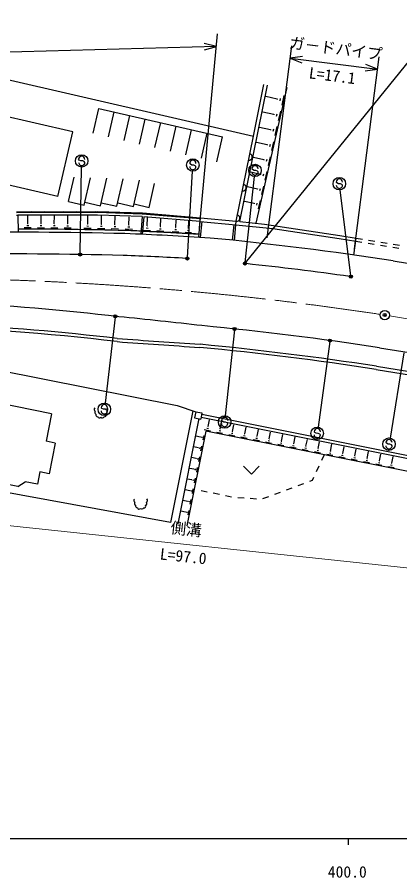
# Model space of a CAD drawing. Units: millimetres, scale not verified. Extents: x 0 to 700000, y -47500 to 447500.
# Drawn here: x 414984 to 476252, y 198715 to 336567 of the extents above; entities that cross this region are included whole.
import ezdxf
from ezdxf.enums import TextEntityAlignment as Align

# ---------------------------------------------------------------- set-up
doc = ezdxf.new("R2010")
doc.units = ezdxf.units.MM
doc.header["$LTSCALE"] = 1000
doc.header["$PDMODE"] = 32
doc.header["$PDSIZE"] = 500
doc.linetypes.add('CHAIN', pattern=[18.5, 12, -1.5, 3.5, -1.5])
for name, color, linetype, lineweight in [('M-STR-HTXT', 7, 'Continuous', 13), ('M-STR-STRC', 7, 'Continuous', 25), ('M-TTL-BAND', 7, 'Continuous', 25), ('S-TTL', 7, 'Continuous', 25)]:
    doc.layers.add(name, color=color, linetype=linetype, lineweight=lineweight)
doc.styles.add('@ＭＳ ゴシック', font='')
doc.styles.add('ＭＳ ゴシック', font='')
doc.styles.get('@ＭＳ ゴシック').set_extended_font_data('@MS Gothic')
doc.styles.get('ＭＳ ゴシック').set_extended_font_data('MS Gothic')

msp = doc.modelspace()

# ---------------------------------------------------------------- linework, layer by layer
at = {"layer": 'M-STR-HTXT'}
msp.add_line((486509, 247389), (397058, 256871), dxfattribs=at)
at = {"layer": 'M-STR-STRC'}
for p, q in [((451560, 297228), (483413, 336567)), ((444189, 302806), (447059, 333890)), ((446875, 331898), (444930, 332362)), ((446875, 331898), (310915, 328127)), ((444958, 331327), (446875, 331898)), ((455037, 301244), (458947, 331996)), ((460676, 330282), (458694, 330012)), ((458694, 330012), (472682, 328234)), ((458694, 330012), (460546, 329255)), ((469025, 299466), (472934, 330218)), ((470700, 327964), (472682, 328234)), ((472682, 328234), (470831, 328991)), ((424920, 313688), (424821, 313806)), ((425165, 313549), (424920, 313688)), ((425466, 313547), (425165, 313549)), ((425711, 313435), (425466, 313547)), ((425817, 313299), (425711, 313435)), ((442711, 313031), (442612, 313149)), ((442956, 312892), (442711, 313031)), ((425075, 298700), (425299, 312548)), ((442243, 298066), (443048, 311892)), ((443257, 312889), (442956, 312892)), ((443502, 312777), (443257, 312889)), ((443608, 312641), (443502, 312777)), ((452673, 312166), (452573, 312284)), ((452918, 312026), (452673, 312166)), ((453218, 312024), (452918, 312026)), ((453463, 311912), (453218, 312024)), ((453569, 311776), (453463, 311912)), ((451481, 297260), (452961, 311031)), ((466187, 310037), (466088, 310155)), ((466432, 309897), (466187, 310037)), ((466733, 309895), (466432, 309897)), ((468392, 295157), (466704, 308904)), ((466978, 309783), (466733, 309895)), ((467084, 309647), (466978, 309783)), ((430677, 288504), (429044, 274750)), ((449771, 286481), (448307, 272709)), ((465045, 284622), (463164, 270901)), ((476918, 282828), (474685, 269159)), ((428531, 273898), (428431, 274016)), ((428776, 273758), (428531, 273898)), ((429076, 273756), (428776, 273758)), ((429322, 273644), (429076, 273756)), ((429427, 273508), (429322, 273644)), ((447805, 271855), (447706, 271973)), ((448050, 271715), (447805, 271855)), ((448351, 271713), (448050, 271715)), ((448596, 271601), (448351, 271713)), ((448702, 271465), (448596, 271601)), ((462633, 270050), (462533, 270168)), ((462878, 269911), (462633, 270050)), ((463179, 269909), (462878, 269911)), ((463424, 269797), (463179, 269909)), ((463530, 269661), (463424, 269797)), ((474129, 268312), (474029, 268431)), ((474374, 268173), (474129, 268312)), ((474674, 268171), (474374, 268173)), ((474920, 268059), (474674, 268171)), ((475025, 267923), (474920, 268059))]:
    msp.add_line(p, q, dxfattribs=at)
for centre, radius in [((425316, 313548), 1000), ((443106, 312890), 1000), ((453068, 312025), 1000), ((466583, 309896), 1000), ((425073, 298550), 150), ((425073, 298550), 120), ((425073, 298550), 90), ((425073, 298550), 60), ((425073, 298550), 30), ((442234, 297916), 150), ((442234, 297916), 120), ((442234, 297916), 90), ((442234, 297916), 60), ((442234, 297916), 30), ((451465, 297111), 150), ((451465, 297111), 120), ((451465, 297111), 90), ((451465, 297111), 60), ((451465, 297111), 30), ((468411, 295008), 150), ((468411, 295008), 120), ((468411, 295008), 90), ((468411, 295008), 60), ((468411, 295008), 30), ((430695, 288652), 150), ((430695, 288652), 120), ((430695, 288652), 90), ((430695, 288652), 60), ((430695, 288652), 30), ((449787, 286630), 150), ((449787, 286630), 120), ((449787, 286630), 90), ((449787, 286630), 60), ((449787, 286630), 30), ((465065, 284771), 150), ((465065, 284771), 120), ((465065, 284771), 90), ((465065, 284771), 60), ((465065, 284771), 30), ((428926, 273757), 1000), ((448201, 271714), 1000), ((463028, 269910), 1000), ((474524, 268172), 1000)]:
    msp.add_circle(centre, radius, dxfattribs=at)
for centre, start, end in [((425321, 313803), 359.55488, 179.55488), ((425317, 313303), 179.55488, 359.55488), ((443112, 313145), 359.55488, 179.55488), ((443108, 312645), 179.55488, 359.55488), ((453069, 311780), 179.55488, 359.55488), ((453073, 312280), 359.55488, 179.55488), ((466588, 310151), 359.55488, 179.55488), ((466584, 309651), 179.55488, 359.55488), ((428931, 274012), 359.55488, 179.55488), ((428927, 273512), 179.55488, 359.55488), ((448206, 271969), 359.55488, 179.55488), ((448202, 271469), 179.55488, 359.55488), ((463033, 270165), 359.55488, 179.55488), ((463030, 269665), 179.55488, 359.55488), ((474529, 268427), 359.55488, 179.55488), ((474525, 267927), 179.55488, 359.55488)]:
    msp.add_arc(centre, 500, start, end, dxfattribs=at)
for p in [(425073, 298550), (442234, 297916), (451465, 297111), (468411, 295008), (430695, 288652), (449787, 286630), (465065, 284771)]:
    msp.add_point(p, dxfattribs=at)
at = {"layer": 'M-TTL-BAND', "color": 2, "linetype": 'CHAIN', "lineweight": 13}
msp.add_line((474582, 288731), (492036, 285881), dxfattribs=at)
at = {"layer": 'M-TTL-BAND'}
for p, q in [((40000, 205000), (579000, 205000)), ((468000, 205000), (468000, 204000))]:
    msp.add_line(p, q, dxfattribs=at)
at = {"layer": 'M-TTL-BAND', "color": 2, "linetype": 'CHAIN', "lineweight": 13}
msp.add_arc((395988, -219197), 513980, 81.37128, 92.35155, dxfattribs=at)
at = {"layer": 'S-TTL'}
for p, q in [((399188, 329873), (452824, 317519)), ((450640, 303820), (455060, 325678)), ((452824, 317519), (454497, 325792)), ((453262, 303564), (458212, 325334)), ((457706, 324008), (457359, 322485)), ((423900, 318219), (401925, 323280)), ((456618, 323454), (454796, 323869)), ((456629, 323502), (456607, 323407)), ((457119, 323541), (457032, 323160)), ((427133, 317967), (428053, 321962)), ((428053, 321962), (447870, 317397)), ((429610, 317396), (430531, 321391)), ((456074, 320976), (454293, 321380)), ((457140, 321519), (456800, 320025)), ((432087, 316826), (433008, 320821)), ((434564, 316255), (435485, 320250)), ((456084, 321022), (456063, 320929)), ((456564, 321060), (456479, 320687)), ((437042, 315684), (437962, 319680)), ((439519, 315114), (440439, 319109)), ((441996, 314543), (442916, 318539)), ((455535, 318526), (453796, 318922)), ((455546, 318572), (455525, 318481)), ((456016, 318609), (455933, 318243)), ((456580, 319059), (456247, 317594)), ((421507, 307831), (423900, 318219)), ((444473, 313973), (445393, 317968)), ((446950, 313402), (447870, 317397)), ((450066, 303876), (452824, 317519)), ((455003, 316106), (453304, 316493)), ((455014, 316151), (454993, 316062)), ((455475, 316188), (455393, 315829)), ((456028, 316628), (455701, 315193)), ((454478, 313716), (452819, 314093)), ((454488, 313760), (454468, 313672)), ((454940, 313795), (454860, 313444)), ((455482, 314227), (455162, 312821)), ((421507, 307831), (399532, 312893)), ((453959, 311353), (452340, 311722)), ((454942, 311854), (454629, 310477)), ((423189, 307056), (424089, 310961)), ((425706, 306476), (426716, 310861)), ((428334, 306376), (429344, 310760)), ((430961, 306275), (431971, 310660)), ((433607, 306255), (434581, 310480)), ((453969, 311396), (453949, 311310)), ((454411, 311432), (454333, 311087)), ((436097, 306102), (436978, 309928)), ((453446, 309019), (451866, 309379)), ((453456, 309061), (453436, 308977)), ((453889, 309096), (453812, 308759)), ((454409, 309510), (454102, 308161)), ((423189, 307056), (425706, 306476)), ((425817, 306956), (428334, 306376)), ((428444, 306855), (430961, 306275)), ((431090, 306835), (433607, 306255)), ((433699, 306654), (436097, 306102)), ((452939, 306713), (451398, 307064)), ((452949, 306754), (452930, 306672)), ((453373, 306788), (453298, 306458)), ((453882, 307194), (453582, 305872)), ((414856, 305416), (427825, 305445)), ((427822, 305281), (414856, 305252)), ((414861, 304842), (415107, 304842)), ((427816, 304871), (415107, 304842)), ((415107, 304842), (415113, 302139)), ((416682, 303493), (416694, 304746)), ((418799, 303481), (418810, 304751)), ((420927, 303469), (420939, 304756)), ((423068, 303457), (423079, 304760)), ((426269, 303423), (426295, 304768)), ((434993, 304632), (427816, 304871)), ((435017, 305041), (427822, 305281)), ((427825, 305445), (435026, 305205)), ((428457, 303383), (428483, 304749)), ((430637, 303332), (430662, 304676)), ((444331, 304271), (435017, 305041)), ((435026, 305205), (444344, 304434)), ((416717, 303493), (416648, 303494)), ((418834, 303481), (418764, 303482)), ((420963, 303469), (420892, 303470)), ((423103, 303457), (423032, 303458)), ((426306, 303423), (426232, 303424)), ((428494, 303382), (428420, 303383)), ((430674, 303332), (430601, 303333)), ((432908, 303276), (432835, 303279)), ((432871, 303277), (432925, 304609)), ((434993, 304632), (434758, 301798)), ((435238, 304612), (435004, 301787)), ((444297, 303862), (435238, 304612)), ((435805, 303149), (435868, 304459)), ((437938, 303024), (437999, 304283)), ((440365, 302876), (440434, 304081)), ((442428, 302742), (442494, 303911)), ((444048, 301312), (444297, 303862)), ((444297, 303862), (444353, 304433)), ((444297, 303862), (450010, 303305)), ((444353, 304433), (450066, 303876)), ((444355, 301293), (444603, 303832)), ((449461, 300841), (449704, 303335)), ((449766, 300810), (450010, 303305)), ((450010, 303305), (450066, 303876)), ((450010, 303305), (455897, 302731)), ((450640, 303820), (454571, 303437)), ((454571, 303437), (466646, 301611)), ((423662, 302562), (415112, 302639)), ((417233, 302820), (416120, 302830)), ((416819, 303158), (416540, 303161)), ((419355, 302801), (418230, 302811)), ((418936, 303142), (418655, 303145)), ((421490, 302782), (420352, 302792)), ((421066, 303127), (420782, 303129)), ((423636, 302762), (422486, 302773)), ((423208, 303111), (422921, 303114)), ((432210, 302401), (423662, 302562)), ((426848, 302702), (425664, 302724)), ((426411, 303066), (426115, 303071)), ((429036, 302661), (427852, 302683)), ((428599, 303025), (428303, 303030)), ((431208, 302620), (430040, 302642)), ((430777, 302979), (430485, 302985)), ((434799, 302296), (432210, 302401)), ((433427, 302552), (432258, 302600)), ((433003, 302921), (432711, 302932)), ((435045, 302286), (439572, 302068)), ((435189, 302479), (436353, 302423)), ((435643, 302807), (435934, 302793)), ((435769, 303151), (435841, 303148)), ((437342, 302375), (438469, 302321)), ((437781, 302693), (438063, 302679)), ((437903, 303026), (437973, 303023)), ((439572, 302068), (444097, 301810)), ((439786, 302256), (440871, 302194)), ((440211, 302558), (440482, 302543)), ((440332, 302878), (440399, 302874)), ((441862, 302138), (442921, 302077)), ((442277, 302432), (442542, 302417)), ((442395, 302744), (442461, 302740)), ((455897, 302731), (466568, 301117)), ((466568, 301117), (469211, 300692)), ((466646, 301611), (469281, 301187)), ((468899, 298474), (469281, 301187)), ((469211, 300692), (470198, 300533)), ((469281, 301187), (470268, 301028)), ((471256, 300869), (472243, 300710)), ((473230, 300551), (474217, 300392)), ((471186, 300374), (472173, 300214)), ((473160, 300055), (474148, 299896)), ((475135, 299737), (476122, 299578)), ((475205, 300233), (476192, 300073)), ((475218, 297544), (494772, 294350)), ((396252, 283217), (440575, 274347)), ((473014, 283617), (491922, 280529)), ((472467, 280160), (491909, 276985)), ((472545, 280654), (492221, 277440)), ((420494, 273050), (405296, 276092)), ((440575, 274347), (443593, 273379)), ((420494, 273050), (419611, 268638)), ((443089, 273541), (439506, 255634)), ((443593, 273379), (443397, 272398)), ((443593, 273379), (444574, 273183)), ((444574, 273183), (444377, 272202)), ((444058, 272266), (440683, 255399)), ((443397, 272398), (444377, 272202)), ((498851, 261556), (444426, 272447)), ((498931, 262050), (444525, 272938)), ((445542, 271000), (445758, 272079)), ((447503, 270608), (447719, 271686)), ((445186, 270256), (442154, 255105)), ((444934, 270510), (445915, 270314)), ((498528, 259581), (445186, 270256)), ((445361, 270731), (445606, 270681)), ((445512, 271006), (445573, 270994)), ((447322, 270338), (447567, 270289)), ((447473, 270614), (447534, 270602)), ((449434, 270221), (449495, 270209)), ((449465, 270215), (449680, 271294)), ((451426, 269823), (451641, 270901)), ((453387, 269430), (453603, 270509)), ((444332, 269304), (443597, 269451)), ((444337, 269327), (444328, 269281)), ((444571, 269352), (444534, 269168)), ((444847, 269583), (444700, 268848)), ((446895, 270118), (447876, 269921)), ((448857, 269725), (449837, 269529)), ((449283, 269946), (449528, 269897)), ((450818, 269333), (451798, 269136)), ((451244, 269553), (451489, 269504)), ((451395, 269829), (451456, 269817)), ((452779, 268940), (453759, 268744)), ((453205, 269161), (453450, 269112)), ((453356, 269437), (453417, 269424)), ((455317, 269044), (455379, 269032)), ((455348, 269038), (455564, 270117)), ((457309, 268645), (457525, 269724)), ((459270, 268253), (459486, 269332)), ((461231, 267861), (461447, 268939)), ((421082, 268343), (419611, 268638)), ((421082, 268343), (420101, 263441)), ((443989, 267588), (443253, 267735)), ((443993, 267611), (443984, 267565)), ((444228, 267636), (444191, 267452)), ((444504, 267867), (444356, 267132)), ((454740, 268548), (455720, 268351)), ((455166, 268768), (455412, 268719)), ((456701, 268155), (457682, 267959)), ((457128, 268376), (457373, 268327)), ((457278, 268652), (457340, 268639)), ((458662, 267763), (459643, 267567)), ((459089, 267983), (459334, 267934)), ((459239, 268259), (459301, 268247)), ((461050, 267591), (461295, 267542)), ((461201, 267867), (461262, 267854)), ((463162, 267474), (463223, 267462)), ((463192, 267468), (463408, 268547)), ((465153, 267076), (465369, 268154)), ((467115, 266683), (467330, 267762)), ((444160, 266151), (444013, 265416)), ((460623, 267370), (461604, 267174)), ((462584, 266978), (463565, 266782)), ((463011, 267199), (463256, 267149)), ((464126, 266466), (463705, 265558)), ((464545, 266585), (465526, 266389)), ((464972, 266806), (465217, 266757)), ((465123, 267082), (465184, 267070)), ((466507, 266193), (467487, 265997)), ((466933, 266414), (467178, 266365)), ((467084, 266689), (467145, 266677)), ((469045, 266297), (469106, 266285)), ((469076, 266291), (469292, 267369)), ((471037, 265898), (471253, 266977)), ((472998, 265506), (473214, 266585)), ((474959, 265113), (475175, 266192)), ((443645, 265872), (442910, 266019)), ((443650, 265895), (443641, 265849)), ((443884, 265920), (443848, 265736)), ((468468, 265801), (469448, 265604)), ((468894, 266021), (469139, 265972)), ((470429, 265408), (471409, 265212)), ((470855, 265629), (471101, 265580)), ((471006, 265904), (471067, 265892)), ((472390, 265016), (473370, 264819)), ((472817, 265236), (473062, 265187)), ((472967, 265512), (473029, 265500)), ((474778, 264844), (475023, 264795)), ((474928, 265120), (474990, 265107)), ((418630, 263735), (418238, 261774)), ((420101, 263441), (418630, 263735)), ((443302, 264156), (442567, 264303)), ((443307, 264179), (443297, 264133)), ((443541, 264204), (443504, 264020)), ((443817, 264435), (443670, 263700)), ((451240, 264638), (452490, 263388)), ((453740, 264638), (452490, 263388)), ((463285, 264651), (462864, 263744)), ((474351, 264623), (475332, 264427)), ((415100, 261382), (416277, 262166)), ((418238, 261774), (416277, 262166)), ((442959, 262440), (442223, 262587)), ((442963, 262463), (442954, 262417)), ((443198, 262488), (443161, 262304)), ((443473, 262719), (443326, 261984)), ((462215, 262341), (461789, 262183)), ((462444, 262836), (462215, 262341)), ((439506, 255634), (408197, 261351)), ((415100, 261382), (412648, 261872)), ((442615, 260724), (441880, 260871)), ((442620, 260747), (442611, 260701)), ((442854, 260772), (442817, 260588)), ((443130, 261003), (442983, 260268)), ((443441, 260908), (443320, 260933)), ((445400, 260507), (444420, 260708)), ((458977, 261137), (458039, 260789)), ((460851, 261834), (459914, 261486)), ((442787, 259287), (442639, 258552)), ((447359, 260105), (446380, 260306)), ((449319, 259704), (448339, 259905)), ((451304, 259505), (450306, 259562)), ((453301, 259391), (452303, 259448)), ((455228, 259743), (454290, 259395)), ((457102, 260440), (456165, 260092)), ((442272, 259008), (441536, 259155)), ((442276, 259031), (442267, 258985)), ((442511, 259056), (442474, 258872)), ((441928, 257292), (441193, 257439)), ((441933, 257315), (441924, 257269)), ((442167, 257340), (442131, 257156)), ((442443, 257571), (442296, 256836))]:
    msp.add_line(p, q, dxfattribs=at)
at = {"layer": 'S-TTL', "color": 3}
msp.add_circle((473842, 288852), 750, dxfattribs=at)
at = {"layer": 'S-TTL'}
for centre, radius, start, end in [((452147, 314168), 500, 258.56839, 78.56839), ((451156, 309267), 500, 258.56839, 78.56839), ((415239, 305417), 102, 180.13097, 0.13097), ((416264, 305419), 102, 180.13097, 0.13097), ((417289, 305421), 102, 180.13097, 0.13097), ((418314, 305424), 102, 180.13097, 0.13097), ((419339, 305426), 102, 180.13097, 0.13097), ((420364, 305428), 102, 180.13097, 0.13097), ((421389, 305431), 102, 180.13097, 0.13097), ((422414, 305433), 102, 180.13097, 0.13097), ((423439, 305435), 102, 180.13097, 0.13097), ((424464, 305438), 102, 180.13097, 0.13097), ((425489, 305440), 102, 180.13097, 0.13097), ((426514, 305442), 102, 180.13097, 0.13097), ((427539, 305445), 102, 180.13097, 0.13097), ((428563, 305421), 102, 178.0907, 358.0907), ((429588, 305387), 102, 178.0907, 358.0907), ((430612, 305352), 102, 178.0907, 358.0907), ((431637, 305318), 102, 178.0907, 358.0907), ((432661, 305284), 102, 178.0907, 358.0907), ((433685, 305250), 102, 178.0907, 358.0907), ((434710, 305216), 102, 178.0907, 358.0907), ((435732, 305147), 102, 175.26976, 355.26976), ((436754, 305062), 102, 175.26976, 355.26976), ((437775, 304978), 102, 175.26976, 355.26976), ((438797, 304893), 102, 175.26976, 355.26976), ((439818, 304809), 102, 175.26976, 355.26976), ((440840, 304724), 102, 175.26976, 355.26976), ((450165, 304366), 500, 258.56839, 78.56839), ((441861, 304640), 102, 175.26976, 355.26976), ((442883, 304555), 102, 175.26976, 355.26976), ((443904, 304471), 102, 175.26976, 355.26976), ((411414, -577296), 879443, 88.64601, 92.24986), ((411414, -577296), 879943, 88.64578, 89.7592), ((412786, -207492), 509764, 86.27455, 87.81805), ((412786, -207492), 510264, 87.52746, 87.81845), ((412786, -207492), 510264, 86.48206, 87.49982), ((395988, -219197), 522780, 81.2829, 84.52043), ((411653, -531003), 829662, 88.59804, 92.38215), ((412784, -207491), 506264, 86.68212, 87.83013), ((395988, -219197), 519280, 81.9995, 83.85053), ((388845, -63777), 354905, 83.1346, 91.86809), ((365888, -383897), 675652, 83.31317, 84.44689), ((388860, -64103), 351732, 83.11666, 91.86648), ((388860, -64103), 351232, 83.11462, 88.65147), ((395988, -219197), 508680, 81.29061, 84.52043), ((1094368, 9737562), 9476216, 265.98577, 266.06599), ((1094368, 9737562), 9475716, 265.98569, 266.06603), ((395988, -219197), 505680, 81.29229, 84.52119), ((395988, -219197), 505180, 81.29257, 84.52043), ((427592, 273757), 300, 131.69646, 250.31174), ((427705, 273264), 300, 135.42173, 248.97879), ((427878, 272878), 300, 159.44719, 269.02338), ((428917, 272856), 300, 265.11616, 25.19228), ((429114, 273274), 300, 284.47614, 41.84201), ((429207, 273745), 300, 295.5816, 51.83622), ((428159, 272669), 300, 197.56364, 321.14954), ((428618, 272680), 300, 221.4806, 335.92433), ((433945, 259167), 300, 131.69646, 250.31174), ((435560, 259156), 300, 295.5816, 51.83622), ((434057, 258674), 300, 135.42173, 248.97879), ((434231, 258289), 300, 159.44719, 269.02338), ((434512, 258080), 300, 197.56364, 321.14954), ((434970, 258090), 300, 221.4806, 335.92433), ((435269, 258267), 300, 265.11616, 25.19228), ((435466, 258685), 300, 284.47614, 41.84201)]:
    msp.add_arc(centre, radius, start, end, dxfattribs=at)
at = {"layer": 'S-TTL', "color": 3}
msp.add_point((473842, 288852), dxfattribs=at)

# ---------------------------------------------------------------- texts
at = {"layer": 'M-STR-HTXT', "style": 'ＭＳ ゴシック'}
msp.add_text('側溝', height=1833, rotation=353.949, dxfattribs=at).set_placement((441889, 253124), align=Align.BOTTOM_CENTER)
at = {"layer": 'M-STR-HTXT', "style": '@ＭＳ ゴシック'}
msp.add_text('L=97.0', height=1833, rotation=353.949, dxfattribs=at).set_placement((441678, 251135), align=Align.TOP_CENTER)
at = {"layer": 'M-STR-STRC', "style": 'ＭＳ ゴシック'}
msp.add_text('ガ－ドパイプ', height=1833, rotation=352.756, dxfattribs=at).set_placement((465814, 330115), align=Align.BOTTOM_CENTER)
at = {"layer": 'M-STR-STRC', "style": '@ＭＳ ゴシック'}
msp.add_text('L=17.1', height=1833, rotation=352.756, dxfattribs=at).set_placement((465562, 328131), align=Align.TOP_CENTER)
at = {"layer": 'M-TTL-BAND', "style": 'ＭＳ ゴシック'}
msp.add_text('400.0', height=1833, dxfattribs=at).set_placement((467844, 198195), align=Align.BOTTOM_CENTER)

doc.saveas('drawing.dxf')
